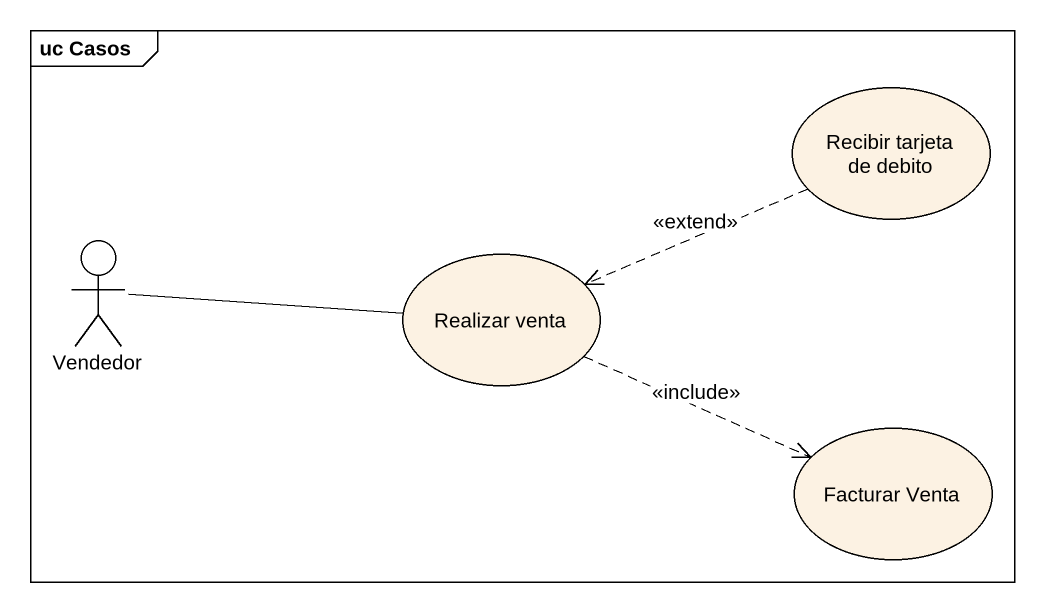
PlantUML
@startuml
mainframe uc Casos
usecase "Recibir tarjeta de debito" as Recibir_tarjeta_de_debito
actor Vendedor
usecase "Realizar venta" as Realizar_venta
usecase "Facturar Venta" as Facturar_Venta
Recibir_tarjeta_de_debito .left.> Realizar_venta : <<extend>>
Vendedor -right- Realizar_venta
Realizar_venta .right.> Facturar_Venta : <<include>>
@enduml
